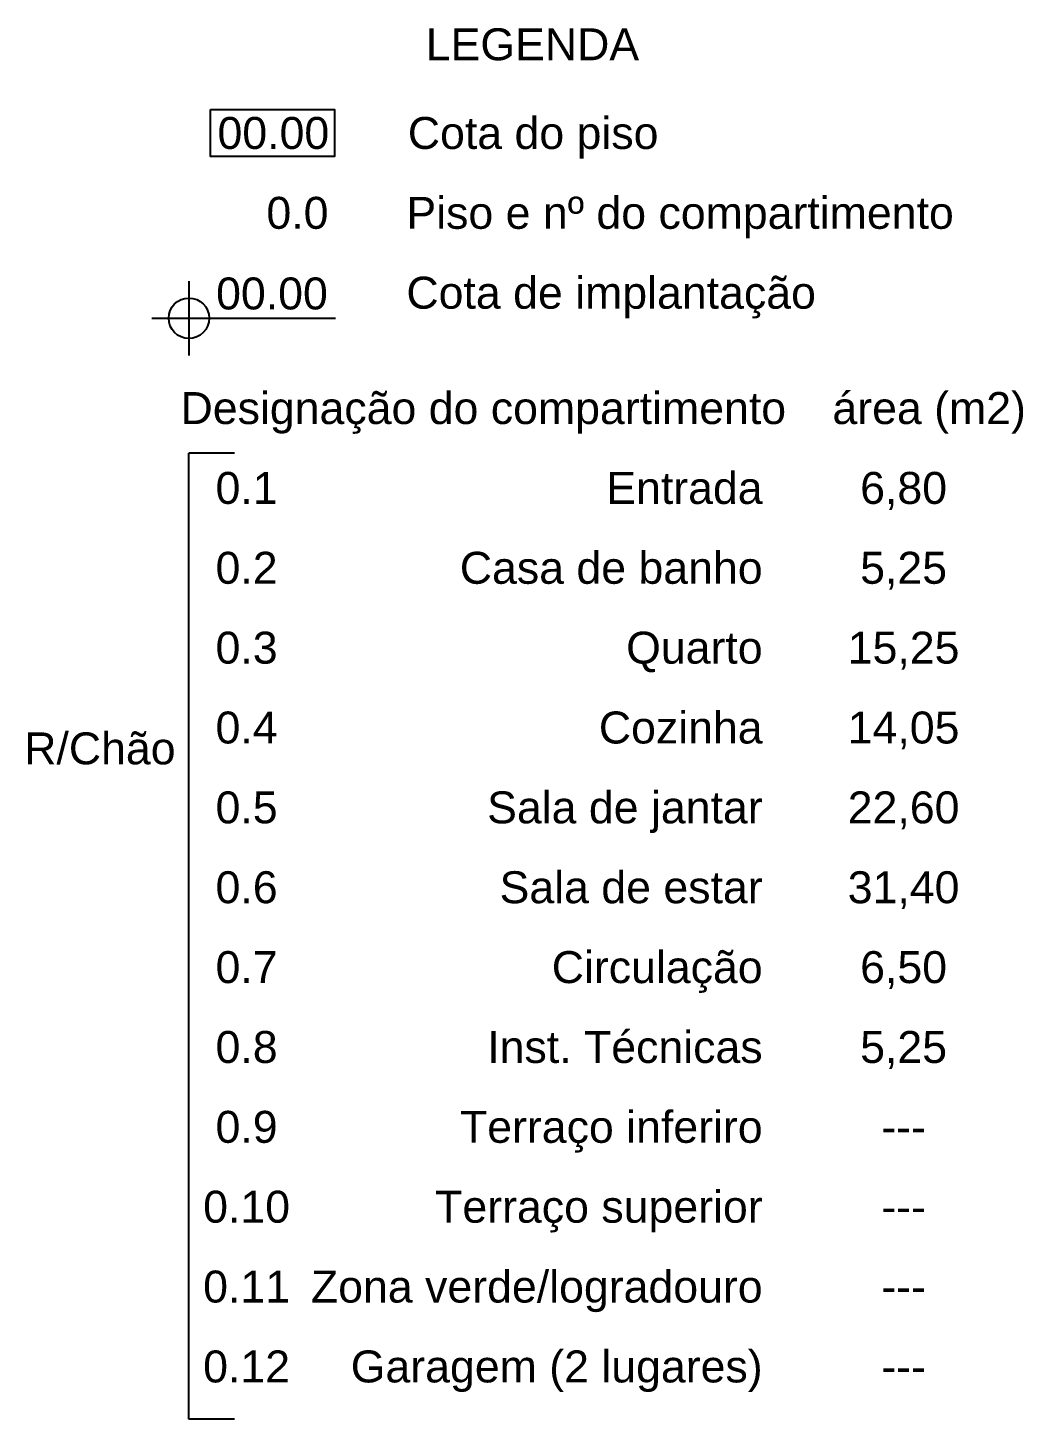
# Model space of a CAD drawing. Header units: millimetres. Extents: x 1778 to 2471, y 1406 to 1876.
# Drawn here: x 1815.46 to 1821.06, y 1651.59 to 1659.43 of the extents above; entities that cross this region are included whole.
import ezdxf
from ezdxf.enums import TextEntityAlignment as Align

# ---------------------------------------------------------------- set-up
doc = ezdxf.new("R2010")
doc.units = ezdxf.units.MM
doc.layers.add('ARQ_TEXTO', color=3, linetype='Continuous')
doc.styles.get("Standard").update_dxf_attribs({"font": 'arial.ttf'})

msp = doc.modelspace()

# ---------------------------------------------------------------- linework, layer by layer
at = {"layer": 'ARQ_TEXTO'}
for p, q in [((1816.3661, 1658.0057), (1816.3661, 1657.5875)), ((1816.157, 1657.7966), (1817.1914, 1657.7966)), ((1816.3661, 1651.5935), (1816.3661, 1657.0364)), ((1816.6222, 1657.0364), (1816.3661, 1657.0364)), ((1816.6222, 1651.5935), (1816.3661, 1651.5935))]:
    msp.add_line(p, q, dxfattribs=at)
msp.add_lwpolyline([(1816.487, 1658.9725), (1817.1861, 1658.9725), (1817.1861, 1658.7075), (1816.487, 1658.7075)], close=True, dxfattribs=at)
msp.add_circle((1816.3661, 1657.7966), 0.114, dxfattribs=at)

# ---------------------------------------------------------------- texts
for s, p in [('LEGENDA', (1818.3007, 1659.3403)), ('00.00', (1816.8417, 1658.8406)), ('0.0', (1816.9774, 1658.3906)), ('00.00', (1816.8338, 1657.9364)), ('área (m2)', (1820.5349, 1657.2906)), ('0.1', (1816.6909, 1656.8406)), ('6,80', (1820.3909, 1656.8406)), ('0.2', (1816.6909, 1656.3906)), ('5,25', (1820.3909, 1656.3906)), ('0.3', (1816.6909, 1655.9406)), ('15,25', (1820.3909, 1655.9406)), ('0.4', (1816.6909, 1655.4906)), ('14,05', (1820.3909, 1655.4906)), ('0.5', (1816.6909, 1655.0406)), ('22,60', (1820.3909, 1655.0406)), ('0.6', (1816.6909, 1654.5906)), ('31,40', (1820.3909, 1654.5906)), ('0.7', (1816.6909, 1654.1406)), ('6,50', (1820.3909, 1654.1406)), ('0.8', (1816.6909, 1653.6906)), ('5,25', (1820.3909, 1653.6906)), ('0.9', (1816.6909, 1653.2406)), ('---', (1820.3909, 1653.2406)), ('0.10', (1816.6909, 1652.7906)), ('---', (1820.3909, 1652.7906)), ('0.11', (1816.6909, 1652.3406)), ('---', (1820.3909, 1652.3406)), ('0.12', (1816.6909, 1651.8906)), ('---', (1820.3909, 1651.8906))]:
    msp.add_text(s, height=0.18, dxfattribs=at).set_placement(p, align=Align.MIDDLE_CENTER)
for s, p in [('Cota do piso', (1817.5988, 1658.8406)), ('Piso e nº do compartimento', (1817.5909, 1658.3906)), ('Cota de implantação', (1817.5909, 1657.9406))]:
    msp.add_text(s, height=0.18, dxfattribs=at).set_placement(p, align=Align.MIDDLE_LEFT)
for s, p in [('Designação do compartimento', (1819.7291, 1657.2906)), ('Entrada', (1819.5971, 1656.8406)), ('Casa de banho', (1819.5971, 1656.3906)), ('Quarto', (1819.5971, 1655.9406)), ('Cozinha', (1819.5971, 1655.4906)), ('R/Chão', (1816.2909, 1655.3731)), ('Sala de jantar', (1819.5971, 1655.0406)), ('Sala de estar', (1819.5971, 1654.5906)), ('Circulação', (1819.5971, 1654.1406)), ('Inst. Técnicas', (1819.5971, 1653.6906)), ('Terraço inferiro', (1819.5971, 1653.2406)), ('Terraço superior', (1819.5971, 1652.7906)), ('Zona verde/logradouro', (1819.5971, 1652.3406)), ('Garagem (2 lugares)', (1819.5971, 1651.8906))]:
    msp.add_text(s, height=0.18, dxfattribs=at).set_placement(p, align=Align.MIDDLE_RIGHT)

doc.saveas('drawing.dxf')
